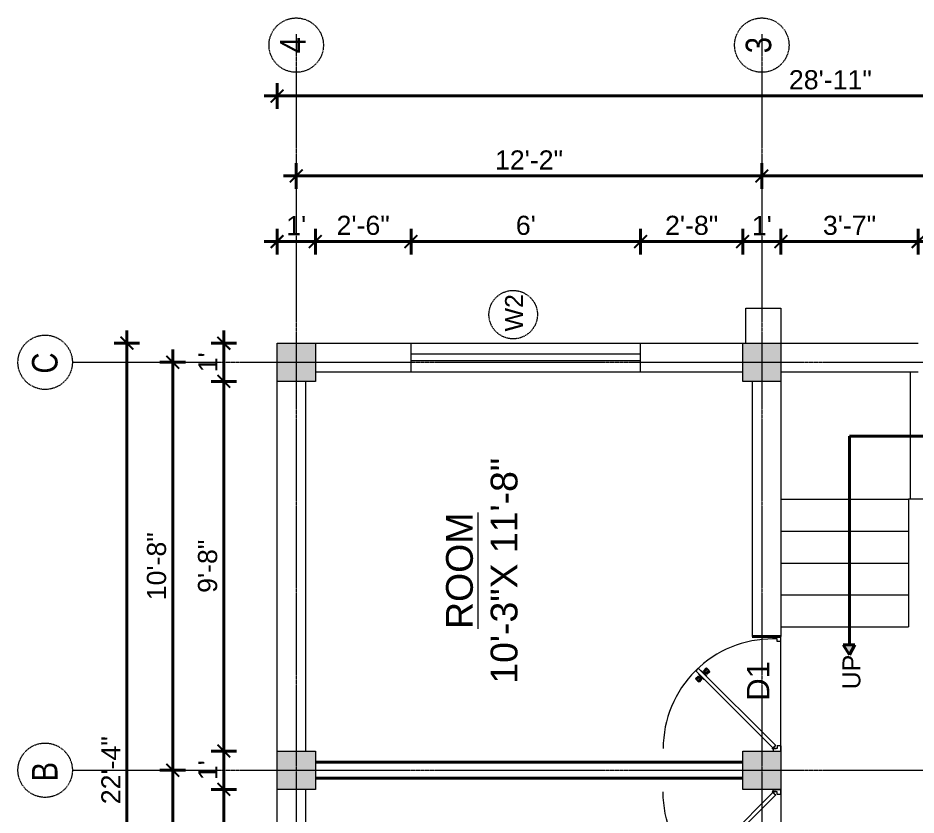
# Model space of a CAD drawing. Header units: inches. Extents: x 141029 to 166402, y -23568 to -18036.
# Drawn here: x 164742.2 to 165023.8, y -20695.5 to -20445.4 of the extents above; entities that cross this region are included whole.
import ezdxf

# ---------------------------------------------------------------- set-up
doc = ezdxf.new("R2010")
doc.units = ezdxf.units.IN
doc.header["$LTSCALE"] = 0.5
doc.header["$MEASUREMENT"] = 0
doc.header["$PDMODE"] = 66
doc.linetypes.add('CENTER', pattern=[2, 1.25, -0.25, 0.25, -0.25])
for name, color, linetype, lineweight in [('Annotate-Lite.w', 177, 'Continuous', 9), ('Annotations-Bold.w', 177, 'Continuous', 13), ('DOOR & WIN', 1, 'Continuous', 25), ('PUERTAS', 7, 'Continuous', 9), ('TEXT', 220, 'Continuous', 9), ('wall', 1, 'Continuous', 40)]:
    doc.layers.add(name, color=color, linetype=linetype, lineweight=lineweight)
doc.styles.add('ARAIL', font='ARIALN.TTF')
doc.styles.add('DIMTEXT', font='arial.ttf', dxfattribs={"height": 6})
doc.styles.add('gaurav', font='arial.ttf')
doc.styles.get("Standard").update_dxf_attribs({"font": 'arial.ttf'})
doc.dimstyles.new('1 by 96', dxfattribs={"dimtxt": 6, "dimasz": 4, "dimexe": 4, "dimexo": 4, "dimgap": 2, "dimtad": 1, "dimdec": 0, "dimzin": 0, "dimdsep": 46, "dimlunit": 4, "dimtxsty": 'Standard', "dimblk": 'ARCHTICK', "dimcen": 0, "dimdle": 4, "dimadec": 0, "dimazin": 0, "dimtfac": 1, "dimtdec": 0, "dimtix": 1, "dimtofl": 0, "dimtmove": 1, "dimatfit": 3, "dimldrblk": 'ARCHTICK', "dimfxl": 4, "dimfxlon": 1, "dimtolj": 1, "dimtzin": 0, "dimlwd": -1, "dimlwe": -1, "dimarcsym": 0})

# ---------------------------------------------------------------- blocks, each defined once
blk = doc.blocks.new('3ft')
at = {"layer": 'PUERTAS', "color": 6}
for p, q in [((1.01, 2.52), (25.23, 26.74)), ((26.05, 25.92), (1.77, 1.64)), ((26.05, 25.92), (25.23, 26.74)), ((0, 2.4), (0, 0)), ((0.72, 2.4), (0, 2.4)), ((1.6, 0), (0, 0)), ((0.72, 1.52), (0.72, 2.44)), ((0.8, 1.52), (0.72, 1.52)), ((0.8, 1.52), (0.8, 2.41)), ((0.8, 1.2), (0.8, 1.52)), ((1.6, 1.2), (0.8, 1.2)), ((1.57, 1.84), (0.94, 2.47)), ((1.63, 1.89), (0.97, 2.55)), ((1.63, 1.89), (1.57, 1.84)), ((1.77, 1.64), (1.57, 1.84)), ((1.6, 0), (1.6, 1.2)), ((34.4, 0), (34.4, 1.2)), ((34.4, 1.2), (35.2, 1.2)), ((34.4, 0), (36, 0)), ((35.2, 1.2), (35.2, 2.4)), ((35.2, 2.4), (36, 2.4)), ((36, 0), (36, 2.4))]:
    blk.add_line(p, q, dxfattribs=at)
at = {"layer": 'PUERTAS', "color": 8}
for p, q in [((22.57, 24.94), (21.65, 25.68)), ((22.63, 24.99), (21.69, 25.75)), ((22.74, 25.1), (21.84, 25.9)), ((22.13, 26.28), (21.98, 26.13)), ((22.88, 25.24), (22.01, 26.06)), ((22.13, 26.28), (22.27, 26.42)), ((22.29, 26.41), (22.27, 26.42)), ((23.16, 25.52), (22.34, 26.39)), ((23.3, 25.66), (22.5, 26.56)), ((23.41, 25.77), (22.65, 26.71)), ((23.46, 25.83), (22.72, 26.75)), ((23.28, 25.3), (23.17, 25.41)), ((23.36, 25.37), (23.25, 25.49)), ((23.41, 25.43), (23.3, 25.54)), ((23.44, 25.45), (23.33, 25.56)), ((23.87, 25.49), (23.49, 25.3)), ((24.08, 25.71), (23.57, 25.38)), ((22.69, 24.32), (23.02, 24.83)), ((22.95, 24.96), (22.84, 25.07)), ((22.98, 24.99), (22.86, 25.1)), ((23.03, 25.04), (22.91, 25.15)), ((22.91, 24.53), (23.1, 24.91)), ((23.11, 25.12), (22.99, 25.23)), ((23.13, 24.76), (23.18, 24.99)), ((23.31, 24.94), (23.28, 25.08)), ((23.46, 25.09), (23.32, 25.13)), ((23.64, 25.27), (23.41, 25.22)), ((23.63, 23.38), (24.14, 23.72)), ((23.84, 23.6), (24.22, 23.79)), ((24.07, 23.82), (24.3, 23.88)), ((24.25, 24), (24.39, 23.97)), ((24.25, 23.26), (24.99, 22.34)), ((24.27, 23.64), (24.38, 23.53)), ((24.3, 23.67), (24.41, 23.56)), ((24.3, 23.32), (25.06, 22.38)), ((24.35, 23.72), (24.46, 23.61)), ((24.4, 24.15), (24.43, 24.01)), ((24.41, 23.43), (25.2, 22.53)), ((24.43, 23.8), (24.54, 23.69)), ((24.58, 24.33), (24.52, 24.1)), ((24.55, 23.57), (25.37, 22.7)), ((24.6, 23.97), (24.72, 23.86)), ((24.8, 24.56), (24.61, 24.18)), ((25.02, 24.77), (24.68, 24.26)), ((24.68, 24.05), (24.79, 23.94)), ((24.73, 24.1), (24.85, 23.99)), ((24.76, 24.13), (24.87, 24.02)), ((24.83, 23.85), (25.7, 23.03)), ((24.97, 23.99), (25.87, 23.2)), ((25.08, 24.1), (26.02, 23.34)), ((25.14, 24.15), (26.06, 23.41)), ((25.58, 22.82), (25.43, 22.67)), ((25.58, 22.82), (25.73, 22.97)), ((25.72, 22.98), (25.73, 22.97)), ((0, 0), (36, 0))]:
    blk.add_line(p, q, dxfattribs=at)
at = {"layer": 'PUERTAS', "color": 1}
for p, q in [((21.67, 25.73), (22.17, 26.23)), ((22.49, 24.95), (21.67, 25.61)), ((21.7, 25.82), (22.14, 26.26)), ((21.73, 25.79), (21.7, 25.82)), ((22.58, 26.7), (22.14, 26.26)), ((22.67, 26.73), (22.17, 26.23)), ((22.61, 26.67), (22.58, 26.7)), ((22.6, 24.96), (23.02, 25.38)), ((23.45, 25.91), (22.79, 26.73)), ((23.44, 25.81), (23.02, 25.38)), ((23.34, 25.58), (23.08, 25.32)), ((23.46, 25.47), (23.19, 25.21)), ((23.33, 25.7), (23.34, 25.69)), ((23.45, 25.46), (23.33, 25.57)), ((23.57, 25.47), (23.57, 25.47)), ((24.15, 25.79), (23.68, 25.48)), ((23.68, 25.48), (23.68, 25.48)), ((24.27, 25.78), (24.26, 25.79)), ((22.61, 24.25), (22.92, 24.72)), ((22.62, 24.13), (22.61, 24.14)), ((22.7, 25.07), (22.71, 25.06)), ((22.82, 25.06), (23.08, 25.32)), ((22.94, 24.95), (22.83, 25.07)), ((22.92, 24.72), (22.92, 24.72)), ((22.93, 24.94), (23.19, 25.21)), ((22.93, 24.84), (22.93, 24.83)), ((23.44, 23.31), (23.45, 23.3)), ((23.56, 23.3), (24.03, 23.61)), ((24.03, 23.61), (24.03, 23.62)), ((24.14, 23.62), (24.14, 23.62)), ((24.25, 23.62), (24.51, 23.89)), ((24.26, 23.29), (24.69, 23.71)), ((24.26, 23.63), (24.37, 23.52)), ((24.26, 23.18), (24.92, 22.37)), ((24.37, 23.52), (24.63, 23.77)), ((24.37, 23.4), (24.37, 23.4)), ((24.78, 24.15), (24.51, 23.89)), ((24.89, 24.03), (24.63, 23.77)), ((25.11, 24.14), (24.69, 23.71)), ((24.77, 24.14), (24.88, 24.03)), ((24.79, 24.38), (24.78, 24.37)), ((24.78, 24.26), (24.78, 24.26)), ((25.1, 24.84), (24.79, 24.38)), ((25, 24.03), (25, 24.03)), ((25.04, 22.36), (25.54, 22.86)), ((25.09, 24.96), (25.1, 24.95)), ((25.13, 22.39), (25.57, 22.83)), ((25.22, 24.14), (26.03, 23.48)), ((26.04, 23.37), (25.54, 22.86)), ((26.01, 23.27), (25.57, 22.83)), ((25.98, 23.3), (26.01, 23.27)), ((25.1, 22.42), (25.13, 22.39))]:
    blk.add_line(p, q, dxfattribs=at)
at = {"layer": 'PUERTAS', "color": 2}
for p, q in [((21.99, 26.11), (21.98, 26.13)), ((25.42, 22.68), (25.43, 22.67))]:
    blk.add_line(p, q, dxfattribs=at)
at = {"layer": 'PUERTAS', "color": 6}
for radius in [0.155, 0.0752]:
    blk.add_circle((0.82, 2.56), radius, dxfattribs=at)
blk.add_arc((0.82, 2.56), 34.38, 359.7285, 90.0333, dxfattribs=at)
at = {"layer": 'PUERTAS', "color": 1}
for centre, start, end in [((22.73, 26.68), 38.9236, 135), ((23.28, 25.63), 315, 45), ((23.39, 25.86), 315, 38.9236), ((23.51, 25.41), 50.2572, 135), ((23.62, 25.53), 230.2572, 315), ((24.2, 25.73), 45, 135), ((22.54, 25.01), 231.0764, 315), ((22.67, 24.2), 135, 225), ((22.77, 25.12), 225, 315), ((22.99, 24.89), 135, 219.7428), ((22.87, 24.78), 315, 39.7428), ((23.51, 23.36), 225, 315), ((24.09, 23.56), 50.2572, 135), ((24.2, 23.68), 230.2572, 315), ((24.32, 23.23), 135, 218.9236), ((24.42, 23.46), 135, 225), ((24.84, 24.31), 135, 219.7428), ((24.72, 24.21), 315, 39.7428), ((24.94, 23.98), 45, 135), ((25.04, 24.89), 315, 45), ((25.17, 24.08), 51.0764, 135), ((25.98, 23.42), 315, 51.0764), ((24.98, 22.42), 218.9236, 315)]:
    blk.add_arc(centre, 0.08, start, end, dxfattribs=at)
blk = doc.blocks.new('*U213')
at = {"color": 3, "xscale": -1}
blk.add_blockref('3ft', (42, 0), dxfattribs=at)
blk = doc.blocks.new('_ArchTick')
at = {"color": 0, "linetype": 'ByBlock', "const_width": 0.15}
blk.add_lwpolyline([(-0.5, -0.5), (0.5, 0.5)], dxfattribs=at)
blk = doc.blocks.new('*D676')
at = {"layer": 'Defpoints', "color": 0, "transparency": 16777216}
for p in [(164806.73, -20687.45), (164823.43, -20687.45), (164823.43, -20803.45)]:
    blk.add_point(p, dxfattribs=at)
at = {"layer": 'wall', "color": 0, "transparency": 16777216}
for p, q in [((164806.73, -20807.45), (164806.73, -20683.45)), ((164810.73, -20687.45), (164802.73, -20687.45)), ((164810.73, -20803.45), (164802.73, -20803.45))]:
    blk.add_line(p, q, dxfattribs=at)
at = {"layer": 'wall', "color": 0, "transparency": 16777216, "xscale": 4, "yscale": 4, "zscale": 4}
for p, rotation in [((164806.73, -20687.45), 90), ((164806.73, -20803.45), 270)]:
    blk.add_blockref('_ArchTick', p, dxfattribs=dict(at, rotation=rotation))
at = {"layer": 'wall', "color": 0, "transparency": 16777216, "insert": (164801.67, -20745.45), "char_height": 6, "attachment_point": 5, "rotation": 90}
blk.add_mtext('\\A1;9\'-8"', dxfattribs=at)
blk = doc.blocks.new('*D677')
at = {"layer": 'Defpoints', "color": 0, "transparency": 16777216}
for p in [(164806.73, -20675.45), (164823.43, -20675.45), (164823.43, -20687.45)]:
    blk.add_point(p, dxfattribs=at)
at = {"layer": 'wall', "color": 0, "transparency": 16777216}
for p, q in [((164806.73, -20691.45), (164806.73, -20671.45)), ((164810.73, -20675.45), (164802.73, -20675.45)), ((164810.73, -20687.45), (164802.73, -20687.45))]:
    blk.add_line(p, q, dxfattribs=at)
at = {"layer": 'wall', "color": 0, "transparency": 16777216, "xscale": 4, "yscale": 4, "zscale": 4}
for p, rotation in [((164806.73, -20675.45), 90), ((164806.73, -20687.45), 270)]:
    blk.add_blockref('_ArchTick', p, dxfattribs=dict(at, rotation=rotation))
at = {"layer": 'wall', "color": 0, "transparency": 16777216, "insert": (164801.72, -20681.45), "char_height": 6, "attachment_point": 5, "rotation": 90}
blk.add_mtext("\\A1;1'", dxfattribs=at)
blk = doc.blocks.new('*D678')
at = {"layer": 'Defpoints', "color": 0, "transparency": 16777216}
for p in [(164806.73, -20559.45), (164823.43, -20559.45), (164823.43, -20675.45)]:
    blk.add_point(p, dxfattribs=at)
at = {"layer": 'wall', "color": 0, "transparency": 16777216}
for p, q in [((164806.73, -20679.45), (164806.73, -20555.45)), ((164810.73, -20559.45), (164802.73, -20559.45)), ((164810.73, -20675.45), (164802.73, -20675.45))]:
    blk.add_line(p, q, dxfattribs=at)
at = {"layer": 'wall', "color": 0, "transparency": 16777216, "xscale": 4, "yscale": 4, "zscale": 4}
for p, rotation in [((164806.73, -20559.45), 90), ((164806.73, -20675.45), 270)]:
    blk.add_blockref('_ArchTick', p, dxfattribs=dict(at, rotation=rotation))
at = {"layer": 'wall', "color": 0, "transparency": 16777216, "insert": (164801.67, -20617.45), "char_height": 6, "attachment_point": 5, "rotation": 90}
blk.add_mtext('\\A1;9\'-8"', dxfattribs=at)
blk = doc.blocks.new('*D679')
at = {"layer": 'Defpoints', "color": 0, "transparency": 16777216}
for p in [(164806.73, -20547.45), (164823.43, -20547.45), (164823.43, -20559.45)]:
    blk.add_point(p, dxfattribs=at)
at = {"layer": 'wall', "color": 0, "transparency": 16777216}
for p, q in [((164806.73, -20563.45), (164806.73, -20543.45)), ((164810.73, -20547.45), (164802.73, -20547.45)), ((164810.73, -20559.45), (164802.73, -20559.45))]:
    blk.add_line(p, q, dxfattribs=at)
at = {"layer": 'wall', "color": 0, "transparency": 16777216, "xscale": 4, "yscale": 4, "zscale": 4}
for p, rotation in [((164806.73, -20547.45), 90), ((164806.73, -20559.45), 270)]:
    blk.add_blockref('_ArchTick', p, dxfattribs=dict(at, rotation=rotation))
at = {"layer": 'wall', "color": 0, "transparency": 16777216, "insert": (164801.72, -20553.45), "char_height": 6, "attachment_point": 5, "rotation": 90}
blk.add_mtext("\\A1;1'", dxfattribs=at)
blk = doc.blocks.new('*D680')
at = {"layer": 'Defpoints', "color": 0, "transparency": 16777216}
for p in [(164790.71, -20681.45), (164823.43, -20681.45), (164823.43, -20809.45)]:
    blk.add_point(p, dxfattribs=at)
at = {"layer": 'wall', "color": 0, "transparency": 16777216}
for p, q in [((164790.71, -20813.45), (164790.71, -20677.45)), ((164794.71, -20681.45), (164786.71, -20681.45)), ((164794.71, -20809.45), (164786.71, -20809.45))]:
    blk.add_line(p, q, dxfattribs=at)
at = {"layer": 'wall', "color": 0, "transparency": 16777216, "xscale": 4, "yscale": 4, "zscale": 4}
for p, rotation in [((164790.71, -20681.45), 90), ((164790.71, -20809.45), 270)]:
    blk.add_blockref('_ArchTick', p, dxfattribs=dict(at, rotation=rotation))
at = {"layer": 'wall', "color": 0, "transparency": 16777216, "insert": (164785.65, -20745.45), "char_height": 6, "attachment_point": 5, "rotation": 90}
blk.add_mtext('\\A1;10\'-8"', dxfattribs=at)
blk = doc.blocks.new('*D689')
at = {"layer": 'Defpoints', "color": 0, "transparency": 16777216}
for p in [(164790.71, -20553.45), (164823.43, -20553.45), (164823.43, -20681.45)]:
    blk.add_point(p, dxfattribs=at)
at = {"layer": 'wall', "color": 0, "transparency": 16777216}
for p, q in [((164790.71, -20685.45), (164790.71, -20549.45)), ((164794.71, -20553.45), (164786.71, -20553.45)), ((164794.71, -20681.45), (164786.71, -20681.45))]:
    blk.add_line(p, q, dxfattribs=at)
at = {"layer": 'wall', "color": 0, "transparency": 16777216, "xscale": 4, "yscale": 4, "zscale": 4}
for p, rotation in [((164790.71, -20553.45), 90), ((164790.71, -20681.45), 270)]:
    blk.add_blockref('_ArchTick', p, dxfattribs=dict(at, rotation=rotation))
at = {"layer": 'wall', "color": 0, "transparency": 16777216, "insert": (164785.65, -20617.45), "char_height": 6, "attachment_point": 5, "rotation": 90}
blk.add_mtext('\\A1;10\'-8"', dxfattribs=at)
blk = doc.blocks.new('*D690')
at = {"layer": 'Defpoints', "color": 0, "transparency": 16777216}
for p in [(164776.33, -20547.45), (164823.43, -20547.45), (164823.43, -20815.45)]:
    blk.add_point(p, dxfattribs=at)
at = {"layer": 'wall', "color": 0, "transparency": 16777216}
for p, q in [((164776.33, -20819.45), (164776.33, -20543.45)), ((164780.33, -20547.45), (164772.33, -20547.45)), ((164780.33, -20815.45), (164772.33, -20815.45))]:
    blk.add_line(p, q, dxfattribs=at)
at = {"layer": 'wall', "color": 0, "transparency": 16777216, "xscale": 4, "yscale": 4, "zscale": 4}
for p, rotation in [((164776.33, -20547.45), 90), ((164776.33, -20815.45), 270)]:
    blk.add_blockref('_ArchTick', p, dxfattribs=dict(at, rotation=rotation))
at = {"layer": 'wall', "color": 0, "transparency": 16777216, "insert": (164771.32, -20681.45), "char_height": 6, "attachment_point": 5, "rotation": 90}
blk.add_mtext('\\A1;22\'-4"', dxfattribs=at)
blk = doc.blocks.new('*D704')
at = {"layer": 'Defpoints', "color": 0, "transparency": 16777216}
for p in [(164835.43, -20515.58), (164823.43, -20547.45), (164835.43, -20547.45)]:
    blk.add_point(p, dxfattribs=at)
at = {"layer": 'wall', "color": 0, "transparency": 16777216}
for p, q in [((164823.43, -20519.58), (164823.43, -20511.58)), ((164835.43, -20519.58), (164835.43, -20511.58)), ((164819.43, -20515.58), (164839.43, -20515.58))]:
    blk.add_line(p, q, dxfattribs=at)
at = {"layer": 'wall', "color": 0, "transparency": 16777216, "xscale": 4, "yscale": 4, "zscale": 4, "rotation": 180}
blk.add_blockref('_ArchTick', (164823.43, -20515.58), dxfattribs=at)
at = {"layer": 'wall', "color": 0, "transparency": 16777216, "xscale": 4, "yscale": 4, "zscale": 4}
blk.add_blockref('_ArchTick', (164835.43, -20515.58), dxfattribs=at)
at = {"layer": 'wall', "color": 0, "transparency": 16777216, "insert": (164829.43, -20510.56), "char_height": 6, "attachment_point": 5}
blk.add_mtext("\\A1;1'", dxfattribs=at)
blk = doc.blocks.new('*D705')
at = {"layer": 'Defpoints', "color": 0, "transparency": 16777216}
for p in [(164865.43, -20515.58), (164835.43, -20547.45), (164865.43, -20547.45)]:
    blk.add_point(p, dxfattribs=at)
at = {"layer": 'wall', "color": 0, "transparency": 16777216}
for p, q in [((164835.43, -20519.58), (164835.43, -20511.58)), ((164865.43, -20519.58), (164865.43, -20511.58)), ((164831.43, -20515.58), (164869.43, -20515.58))]:
    blk.add_line(p, q, dxfattribs=at)
at = {"layer": 'wall', "color": 0, "transparency": 16777216, "xscale": 4, "yscale": 4, "zscale": 4, "rotation": 180}
blk.add_blockref('_ArchTick', (164835.43, -20515.58), dxfattribs=at)
at = {"layer": 'wall', "color": 0, "transparency": 16777216, "xscale": 4, "yscale": 4, "zscale": 4}
blk.add_blockref('_ArchTick', (164865.43, -20515.58), dxfattribs=at)
at = {"layer": 'wall', "color": 0, "transparency": 16777216, "insert": (164850.43, -20510.51), "char_height": 6, "attachment_point": 5}
blk.add_mtext('\\A1;2\'-6"', dxfattribs=at)
blk = doc.blocks.new('*D706')
at = {"layer": 'Defpoints', "color": 0, "transparency": 16777216}
for p in [(164937.43, -20515.58), (164865.43, -20547.45), (164937.43, -20547.45)]:
    blk.add_point(p, dxfattribs=at)
at = {"layer": 'wall', "color": 0, "transparency": 16777216}
for p, q in [((164865.43, -20519.58), (164865.43, -20511.58)), ((164937.43, -20519.58), (164937.43, -20511.58)), ((164861.43, -20515.58), (164941.43, -20515.58))]:
    blk.add_line(p, q, dxfattribs=at)
at = {"layer": 'wall', "color": 0, "transparency": 16777216, "xscale": 4, "yscale": 4, "zscale": 4, "rotation": 180}
blk.add_blockref('_ArchTick', (164865.43, -20515.58), dxfattribs=at)
at = {"layer": 'wall', "color": 0, "transparency": 16777216, "xscale": 4, "yscale": 4, "zscale": 4}
blk.add_blockref('_ArchTick', (164937.43, -20515.58), dxfattribs=at)
at = {"layer": 'wall', "color": 0, "transparency": 16777216, "insert": (164901.43, -20510.51), "char_height": 6, "attachment_point": 5}
blk.add_mtext("\\A1;6'", dxfattribs=at)
blk = doc.blocks.new('*D707')
at = {"layer": 'Defpoints', "color": 0, "transparency": 16777216}
for p in [(164969.43, -20515.58), (164937.43, -20547.45), (164969.43, -20547.45)]:
    blk.add_point(p, dxfattribs=at)
at = {"layer": 'wall', "color": 0, "transparency": 16777216}
for p, q in [((164937.43, -20519.58), (164937.43, -20511.58)), ((164969.43, -20519.58), (164969.43, -20511.58)), ((164933.43, -20515.58), (164973.43, -20515.58))]:
    blk.add_line(p, q, dxfattribs=at)
at = {"layer": 'wall', "color": 0, "transparency": 16777216, "xscale": 4, "yscale": 4, "zscale": 4, "rotation": 180}
blk.add_blockref('_ArchTick', (164937.43, -20515.58), dxfattribs=at)
at = {"layer": 'wall', "color": 0, "transparency": 16777216, "xscale": 4, "yscale": 4, "zscale": 4}
blk.add_blockref('_ArchTick', (164969.43, -20515.58), dxfattribs=at)
at = {"layer": 'wall', "color": 0, "transparency": 16777216, "insert": (164953.43, -20510.51), "char_height": 6, "attachment_point": 5}
blk.add_mtext('\\A1;2\'-8"', dxfattribs=at)
blk = doc.blocks.new('*D708')
at = {"layer": 'Defpoints', "color": 0, "transparency": 16777216}
for p in [(164981.43, -20515.58), (164969.43, -20547.45), (164981.43, -20547.45)]:
    blk.add_point(p, dxfattribs=at)
at = {"layer": 'wall', "color": 0, "transparency": 16777216}
for p, q in [((164969.43, -20519.58), (164969.43, -20511.58)), ((164981.43, -20519.58), (164981.43, -20511.58)), ((164965.43, -20515.58), (164985.43, -20515.58))]:
    blk.add_line(p, q, dxfattribs=at)
at = {"layer": 'wall', "color": 0, "transparency": 16777216, "xscale": 4, "yscale": 4, "zscale": 4, "rotation": 180}
blk.add_blockref('_ArchTick', (164969.43, -20515.58), dxfattribs=at)
at = {"layer": 'wall', "color": 0, "transparency": 16777216, "xscale": 4, "yscale": 4, "zscale": 4}
blk.add_blockref('_ArchTick', (164981.43, -20515.58), dxfattribs=at)
at = {"layer": 'wall', "color": 0, "transparency": 16777216, "insert": (164975.43, -20510.56), "char_height": 6, "attachment_point": 5}
blk.add_mtext("\\A1;1'", dxfattribs=at)
blk = doc.blocks.new('*D715')
at = {"layer": 'Defpoints', "color": 0, "transparency": 16777216}
for p in [(164975.43, -20494.98), (164829.43, -20547.45), (164975.43, -20547.45)]:
    blk.add_point(p, dxfattribs=at)
at = {"layer": 'wall', "color": 0, "transparency": 16777216}
for p, q in [((164829.43, -20498.98), (164829.43, -20490.98)), ((164975.43, -20498.98), (164975.43, -20490.98)), ((164825.43, -20494.98), (164979.43, -20494.98))]:
    blk.add_line(p, q, dxfattribs=at)
at = {"layer": 'wall', "color": 0, "transparency": 16777216, "xscale": 4, "yscale": 4, "zscale": 4, "rotation": 180}
blk.add_blockref('_ArchTick', (164829.43, -20494.98), dxfattribs=at)
at = {"layer": 'wall', "color": 0, "transparency": 16777216, "xscale": 4, "yscale": 4, "zscale": 4}
blk.add_blockref('_ArchTick', (164975.43, -20494.98), dxfattribs=at)
at = {"layer": 'wall', "color": 0, "transparency": 16777216, "insert": (164902.43, -20489.96), "char_height": 6, "attachment_point": 5}
blk.add_mtext('\\A1;12\'-2"', dxfattribs=at)
blk = doc.blocks.new('*D716')
at = {"layer": 'Defpoints', "color": 0, "transparency": 16777216}
for p in [(165105.43, -20494.98), (164975.43, -20547.45), (165105.43, -20547.45)]:
    blk.add_point(p, dxfattribs=at)
at = {"layer": 'wall', "color": 0, "transparency": 16777216}
for p, q in [((164975.43, -20498.98), (164975.43, -20490.98)), ((165105.43, -20498.98), (165105.43, -20490.98)), ((164971.43, -20494.98), (165109.43, -20494.98))]:
    blk.add_line(p, q, dxfattribs=at)
at = {"layer": 'wall', "color": 0, "transparency": 16777216, "xscale": 4, "yscale": 4, "zscale": 4, "rotation": 180}
blk.add_blockref('_ArchTick', (164975.43, -20494.98), dxfattribs=at)
at = {"layer": 'wall', "color": 0, "transparency": 16777216, "xscale": 4, "yscale": 4, "zscale": 4}
blk.add_blockref('_ArchTick', (165105.43, -20494.98), dxfattribs=at)
at = {"layer": 'wall', "color": 0, "transparency": 16777216, "insert": (165040.43, -20489.91), "char_height": 6, "attachment_point": 5}
blk.add_mtext('\\A1;10\'-10"', dxfattribs=at)
blk = doc.blocks.new('*D718')
at = {"layer": 'Defpoints', "color": 0, "transparency": 16777216}
for p in [(164823.43, -20469.89), (164823.43, -20675.45), (165170.43, -20675.45)]:
    blk.add_point(p, dxfattribs=at)
at = {"layer": 'wall', "color": 0, "transparency": 16777216}
for p, q in [((164823.43, -20473.89), (164823.43, -20465.89)), ((165170.43, -20473.89), (165170.43, -20465.89)), ((165174.43, -20469.89), (164819.43, -20469.89))]:
    blk.add_line(p, q, dxfattribs=at)
at = {"layer": 'wall', "color": 0, "transparency": 16777216, "xscale": 4, "yscale": 4, "zscale": 4, "rotation": 180}
blk.add_blockref('_ArchTick', (164823.43, -20469.89), dxfattribs=at)
at = {"layer": 'wall', "color": 0, "transparency": 16777216, "xscale": 4, "yscale": 4, "zscale": 4}
blk.add_blockref('_ArchTick', (165170.43, -20469.89), dxfattribs=at)
at = {"layer": 'wall', "color": 0, "transparency": 16777216, "insert": (164996.93, -20464.83), "char_height": 6, "attachment_point": 5}
blk.add_mtext('\\A1;28\'-11"', dxfattribs=at)
blk = doc.blocks.new('*D729')
at = {"layer": 'Defpoints', "color": 0, "transparency": 16777216}
for p in [(165024.43, -20515.58), (165024.43, -20547.45), (165060.43, -20547.45)]:
    blk.add_point(p, dxfattribs=at)
at = {"layer": 'wall', "color": 0, "transparency": 16777216}
for p, q in [((165024.43, -20519.58), (165024.43, -20511.58)), ((165060.43, -20519.58), (165060.43, -20511.58)), ((165064.43, -20515.58), (165020.43, -20515.58))]:
    blk.add_line(p, q, dxfattribs=at)
at = {"layer": 'wall', "color": 0, "transparency": 16777216, "xscale": 4, "yscale": 4, "zscale": 4, "rotation": 180}
blk.add_blockref('_ArchTick', (165024.43, -20515.58), dxfattribs=at)
at = {"layer": 'wall', "color": 0, "transparency": 16777216, "xscale": 4, "yscale": 4, "zscale": 4}
blk.add_blockref('_ArchTick', (165060.43, -20515.58), dxfattribs=at)
at = {"layer": 'wall', "color": 0, "transparency": 16777216, "insert": (165042.43, -20510.51), "char_height": 6, "attachment_point": 5}
blk.add_mtext("\\A1;3'", dxfattribs=at)
blk = doc.blocks.new('*D734')
at = {"layer": 'Defpoints', "color": 0, "transparency": 16777216}
for p in [(164981.43, -20515.58), (164981.43, -20547.45), (165024.43, -20547.45)]:
    blk.add_point(p, dxfattribs=at)
at = {"layer": 'wall', "color": 0, "transparency": 16777216}
for p, q in [((164981.43, -20519.58), (164981.43, -20511.58)), ((165024.43, -20519.58), (165024.43, -20511.58)), ((165028.43, -20515.58), (164977.43, -20515.58))]:
    blk.add_line(p, q, dxfattribs=at)
at = {"layer": 'wall', "color": 0, "transparency": 16777216, "xscale": 4, "yscale": 4, "zscale": 4, "rotation": 180}
blk.add_blockref('_ArchTick', (164981.43, -20515.58), dxfattribs=at)
at = {"layer": 'wall', "color": 0, "transparency": 16777216, "xscale": 4, "yscale": 4, "zscale": 4}
blk.add_blockref('_ArchTick', (165024.43, -20515.58), dxfattribs=at)
at = {"layer": 'wall', "color": 0, "transparency": 16777216, "insert": (165002.93, -20510.51), "char_height": 6, "attachment_point": 5}
blk.add_mtext('\\A1;3\'-7"', dxfattribs=at)

msp = doc.modelspace()

# ---------------------------------------------------------------- hatches: boundary and pattern name
at = {"layer": 'wall'}
for points in [[(164823.43, -20547.45), (164823.43, -20559.45), (164835.43, -20559.45), (164835.43, -20547.45)], [(164969.43, -20547.45), (164969.43, -20559.45), (164981.43, -20559.45), (164981.43, -20547.45)], [(165000.98, -20642.09), (165002.9, -20645.24), (165004.56, -20642.09)], [(164823.43, -20675.45), (164823.43, -20687.45), (164835.43, -20687.45), (164835.43, -20675.45)], [(164969.43, -20675.45), (164969.43, -20687.45), (164981.43, -20687.45), (164981.43, -20675.45)]]:
    msp.add_hatch(color=256, dxfattribs=at).paths.add_polyline_path(points)

# ---------------------------------------------------------------- linework, layer by layer
at = {"layer": 'Annotate-Lite.w', "color": 1}
for p, q in [((164970.43, -20547.45), (164970.43, -20536.45)), ((164970.43, -20536.45), (164981.43, -20536.45)), ((164981.43, -20536.45), (164981.43, -20547.45)), ((164823.43, -20815.45), (164823.43, -20547.45)), ((164823.43, -20547.45), (164865.43, -20547.45)), ((164937.43, -20547.45), (164970.43, -20547.45)), ((164981.43, -20547.45), (165024.43, -20547.45)), ((164835.43, -20556.45), (164865.43, -20556.45)), ((164937.43, -20556.45), (164969.43, -20556.45)), ((164981.43, -20556.45), (165024.43, -20556.45)), ((164832.43, -20675.45), (164832.43, -20559.45)), ((164972.43, -20559.45), (164972.43, -20639.45)), ((164981.43, -20559.45), (164981.43, -20639.45)), ((164832.43, -20803.45), (164832.43, -20687.45))]:
    msp.add_line(p, q, dxfattribs=at)
at = {"layer": 'Annotate-Lite.w', "color": 3}
for p, q in [((164865.43, -20547.45), (164937.43, -20547.45)), ((164865.43, -20556.45), (164865.43, -20547.45)), ((164937.43, -20556.45), (164937.43, -20547.45)), ((164937.43, -20550.95), (164865.43, -20550.95)), ((164937.43, -20552.95), (164865.43, -20552.95)), ((164865.43, -20556.45), (164937.43, -20556.45))]:
    msp.add_line(p, q, dxfattribs=at)
at = {"layer": 'Annotate-Lite.w'}
for p, q in [((165021.93, -20556.45), (165021.93, -20596.45)), ((164981.43, -20596.45), (165021.43, -20596.45)), ((165021.43, -20596.45), (165021.43, -20636.45)), ((165062.43, -20596.45), (165021.43, -20596.45)), ((164981.43, -20606.45), (165021.43, -20606.45)), ((164981.43, -20616.45), (165021.43, -20616.45)), ((164981.43, -20626.45), (165021.43, -20626.45)), ((164981.43, -20636.45), (165021.43, -20636.45))]:
    msp.add_line(p, q, dxfattribs=at)
for points in [[(164823.43, -20559.45), (164823.43, -20547.45), (164835.43, -20547.45), (164835.43, -20559.45)], [(164969.43, -20559.45), (164969.43, -20547.45), (164981.43, -20547.45), (164981.43, -20559.45)], [(164823.43, -20687.45), (164823.43, -20675.45), (164835.43, -20675.45), (164835.43, -20687.45)], [(164969.43, -20687.45), (164969.43, -20675.45), (164981.43, -20675.45), (164981.43, -20687.45)]]:
    msp.add_lwpolyline(points, close=True, dxfattribs=at)
at = {"layer": 'Annotations-Bold.w', "color": 0, "linetype": 'CENTER', "ltscale": 0.3}
for p, q in [((164829.43, -20450.44), (164829.43, -20914.87)), ((164975.43, -20450.44), (164975.43, -20914.87)), ((164759.25, -20553.45), (165261.48, -20553.45)), ((164759.25, -20681.45), (165261.48, -20681.45))]:
    msp.add_line(p, q, dxfattribs=at)
for centre, radius in [((164829.43, -20453.93), 8.53), ((164975.43, -20453.93), 8.53), ((164897.47, -20538.5), 7.6), ((164750.71, -20553.45), 8.53), ((164750.71, -20681.45), 8.53)]:
    msp.add_circle(centre, radius, dxfattribs=at)
at = {"layer": 'wall'}
for p, q in [((165081.77, -20576.64), (165002.9, -20576.64)), ((165002.9, -20576.64), (165002.9, -20642.09)), ((164981.43, -20639.45), (164972.43, -20639.45)), ((165002.9, -20645.24), (165000.98, -20642.09)), ((165000.98, -20642.09), (165004.56, -20642.09)), ((165004.56, -20642.09), (165002.9, -20645.24)), ((164835.43, -20678.95), (164969.43, -20678.95)), ((164835.43, -20683.95), (164969.43, -20683.95))]:
    msp.add_line(p, q, dxfattribs=at)

# ---------------------------------------------------------------- block references
at = {"layer": 'DOOR & WIN', "xscale": -1, "rotation": 90}
msp.add_blockref('*U213', (164981.43, -20633.45), dxfattribs=at)
at = {"layer": 'DOOR & WIN', "rotation": 90}
msp.add_blockref('*U213', (164981.43, -20729.45), dxfattribs=at)

# ---------------------------------------------------------------- texts
at = {"layer": 'Annotations-Bold.w', "color": 0, "linetype": 'CENTER', "ltscale": 0.3, "attachment_point": 1, "rotation": 90}
for s, width, insert, char_height, style in [('4', 6.5393, (164824.38, -20456.48), 8, 'ARAIL'), ('3', 6.5393, (164970.38, -20456.48), 8, 'ARAIL'), ('W2', 8, (164894.92, -20543.78), 5.6, 'gaurav'), ('C', 6.5393, (164746.58, -20556.98), 8, 'ARAIL'), ('UP', 8, (165000.73, -20656.08), 5.6, 'gaurav'), ('B', 6.5393, (164746.58, -20684.98), 8, 'ARAIL')]:
    msp.add_mtext_dynamic_manual_height_columns(s, width=width, gutter_width=100, heights=[0], dxfattribs=dict(at, insert=insert, char_height=char_height, style=style))
at = {"layer": 'Annotations-Bold.w', "color": 0, "linetype": 'CENTER', "ltscale": 0.3, "insert": (164876.41, -20618.87), "char_height": 8.4, "width": 77.2712, "attachment_point": 2, "rotation": 90, "style": 'gaurav'}
msp.add_mtext('{\\LROOM\\P}10\'-3"X 11\'-8"', dxfattribs=at)
at = {"layer": 'TEXT', "style": 'DIMTEXT'}
msp.add_text('D1', height=7, rotation=90, dxfattribs=at).set_placement((164977.77, -20659.68))

# ---------------------------------------------------------------- dimensions: what is measured, and where the dimension line sits
at = {"layer": 'wall'}
for base, p1, p2, angle, picture, middle in [((164823.43, -20469.89), (165170.43, -20675.45), (164823.43, -20675.45), 180, '*D718', (164996.93, -20464.83)), ((164975.43, -20494.98), (164829.43, -20547.45), (164975.43, -20547.45), 180, '*D715', (164902.43, -20489.96)), ((165105.43, -20494.98), (164975.43, -20547.45), (165105.43, -20547.45), 180, '*D716', (165040.43, -20489.91)), ((164835.43, -20515.58), (164823.43, -20547.45), (164835.43, -20547.45), 180, '*D704', (164829.43, -20510.56)), ((164865.43, -20515.58), (164835.43, -20547.45), (164865.43, -20547.45), 180, '*D705', (164850.43, -20510.51)), ((164937.43, -20515.58), (164865.43, -20547.45), (164937.43, -20547.45), 180, '*D706', (164901.43, -20510.51)), ((164969.43, -20515.58), (164937.43, -20547.45), (164969.43, -20547.45), 180, '*D707', (164953.43, -20510.51)), ((164981.43, -20515.58), (164969.43, -20547.45), (164981.43, -20547.45), 180, '*D708', (164975.43, -20510.56)), ((164981.43, -20515.58), (165024.43, -20547.45), (164981.43, -20547.45), 180, '*D734', (165002.93, -20510.51)), ((165024.43, -20515.58), (165060.43, -20547.45), (165024.43, -20547.45), 180, '*D729', (165042.43, -20510.51)), ((164776.33, -20547.45), (164823.43, -20815.45), (164823.43, -20547.45), 90, '*D690', (164771.32, -20681.45)), ((164806.73, -20547.45), (164823.43, -20559.45), (164823.43, -20547.45), 90, '*D679', (164801.72, -20553.45)), ((164790.71, -20553.45), (164823.43, -20681.45), (164823.43, -20553.45), 90, '*D689', (164785.65, -20617.45)), ((164806.73, -20559.45), (164823.43, -20675.45), (164823.43, -20559.45), 90, '*D678', (164801.67, -20617.45)), ((164806.73, -20675.45), (164823.43, -20687.45), (164823.43, -20675.45), 90, '*D677', (164801.72, -20681.45)), ((164790.71, -20681.45), (164823.43, -20809.45), (164823.43, -20681.45), 90, '*D680', (164785.65, -20745.45)), ((164806.73, -20687.45), (164823.43, -20803.45), (164823.43, -20687.45), 90, '*D676', (164801.67, -20745.45))]:
    dim = msp.add_linear_dim(base=base, p1=p1, p2=p2, angle=angle, dimstyle='1 by 96', dxfattribs=at)
    dim.commit()
    dim.dimension.update_dxf_attribs({"geometry": picture, "text_midpoint": middle})

doc.saveas('drawing.dxf')
